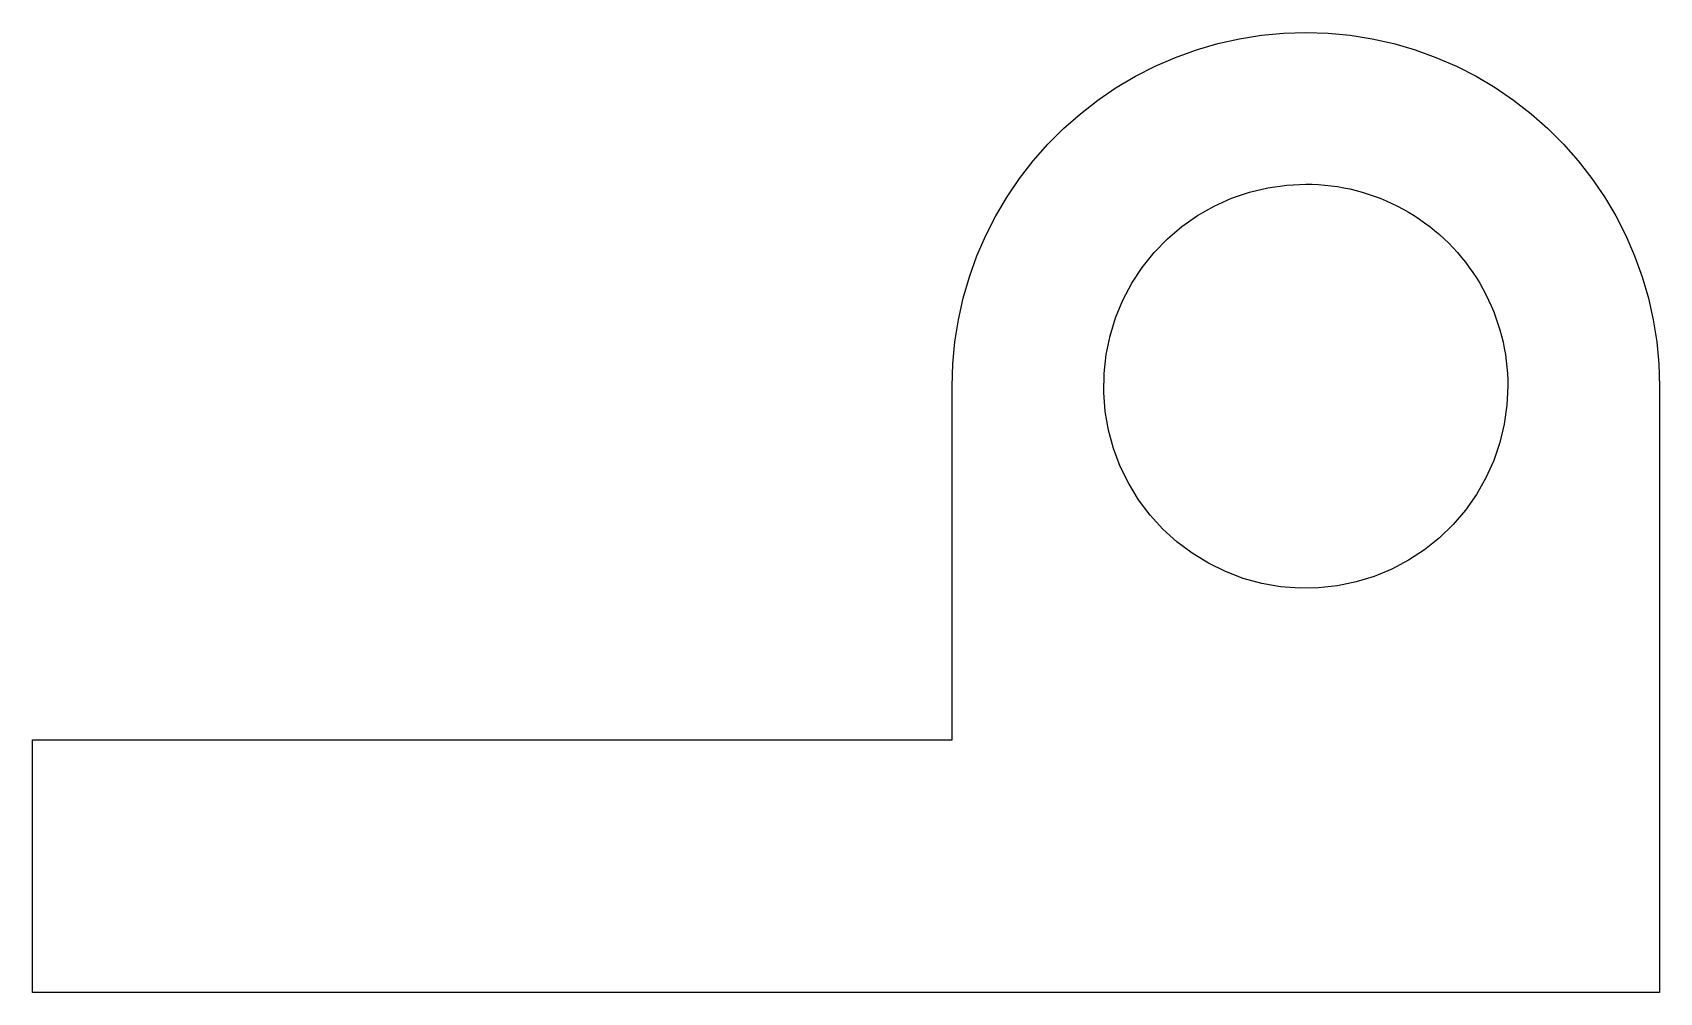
# Model space of a CAD drawing. Header units: metres. Extents: x -28.6 to 3.6, y 0 to 19.
import ezdxf

# ---------------------------------------------------------------- set-up
doc = ezdxf.new("R2010")
doc.units = ezdxf.units.M

msp = doc.modelspace()

# ---------------------------------------------------------------- linework, layer by layer
for points in [[(-10.4, 12), (-10.386, 12.44), (-10.345, 12.877), (-10.276, 13.312), (-10.18, 13.741), (-10.057, 14.163), (-9.908, 14.577), (-9.734, 14.98), (-9.534, 15.372), (-9.31, 15.751), (-9.063, 16.114), (-8.794, 16.462), (-8.503, 16.792), (-8.192, 17.103), (-7.862, 17.394), (-7.514, 17.663), (-7.151, 17.91), (-6.772, 18.134), (-6.38, 18.334), (-5.977, 18.508), (-5.563, 18.657), (-5.141, 18.78), (-4.712, 18.876), (-4.277, 18.945), (-3.84, 18.986), (-3.4, 19), (-2.96, 18.986), (-2.523, 18.945), (-2.088, 18.876), (-1.659, 18.78), (-1.237, 18.657), (-0.823, 18.508), (-0.42, 18.334), (-0.028, 18.134), (0.351, 17.91), (0.714, 17.663), (1.062, 17.394), (1.392, 17.103), (1.703, 16.792), (1.994, 16.462), (2.263, 16.114), (2.51, 15.751), (2.734, 15.372), (2.934, 14.98), (3.108, 14.577), (3.257, 14.163), (3.38, 13.741), (3.476, 13.312), (3.545, 12.877), (3.586, 12.44), (3.6, 12)], [(0.6, 12), (0.582, 11.624), (0.529, 11.25), (0.441, 10.884), (0.319, 10.528), (0.164, 10.184), (-0.023, 9.857), (-0.239, 9.548), (-0.484, 9.262), (-0.755, 9), (-1.049, 8.764), (-1.364, 8.557), (-1.697, 8.381), (-2.045, 8.236), (-2.405, 8.126), (-2.774, 8.049), (-3.149, 8.008), (-3.526, 8.002), (-3.901, 8.032), (-4.273, 8.096), (-4.636, 8.196), (-4.989, 8.329), (-5.327, 8.495), (-5.648, 8.692), (-5.95, 8.918), (-6.228, 9.172), (-6.482, 9.45), (-6.708, 9.752), (-6.905, 10.073), (-7.071, 10.411), (-7.204, 10.764), (-7.304, 11.127), (-7.368, 11.499), (-7.398, 11.874), (-7.392, 12.251), (-7.351, 12.626), (-7.274, 12.995), (-7.164, 13.355), (-7.019, 13.703), (-6.843, 14.036), (-6.636, 14.351), (-6.4, 14.645), (-6.138, 14.916), (-5.852, 15.161), (-5.543, 15.377), (-5.216, 15.564), (-4.872, 15.719), (-4.516, 15.841), (-4.15, 15.929), (-3.776, 15.982), (-3.4, 16)], [(-3.4, 16), (-3.274, 15.998), (-3.149, 15.992), (-3.024, 15.982), (-2.899, 15.968), (-2.774, 15.951), (-2.65, 15.929), (-2.527, 15.904), (-2.405, 15.874), (-2.284, 15.841), (-2.164, 15.804), (-2.045, 15.764), (-1.928, 15.719), (-1.811, 15.671), (-1.697, 15.619), (-1.584, 15.564), (-1.473, 15.505), (-1.364, 15.443), (-1.257, 15.377), (-1.152, 15.308), (-1.049, 15.236), (-0.948, 15.161), (-0.85, 15.082), (-0.755, 15), (-0.662, 14.916), (-0.572, 14.828), (-0.484, 14.738), (-0.4, 14.645), (-0.318, 14.55), (-0.239, 14.452), (-0.164, 14.351), (-0.092, 14.248), (-0.023, 14.143), (0.043, 14.036), (0.105, 13.927), (0.164, 13.816), (0.219, 13.703), (0.271, 13.589), (0.319, 13.472), (0.364, 13.355), (0.404, 13.236), (0.441, 13.116), (0.474, 12.995), (0.504, 12.873), (0.529, 12.75), (0.551, 12.626), (0.568, 12.501), (0.582, 12.376), (0.592, 12.251), (0.598, 12.126), (0.6, 12)], [(-10.4, 5), (-10.4, 5.14), (-10.4, 5.28), (-10.4, 5.42), (-10.4, 5.56), (-10.4, 5.7), (-10.4, 5.84), (-10.4, 5.98), (-10.4, 6.12), (-10.4, 6.26), (-10.4, 6.4), (-10.4, 6.54), (-10.4, 6.68), (-10.4, 6.82), (-10.4, 6.96), (-10.4, 7.1), (-10.4, 7.24), (-10.4, 7.38), (-10.4, 7.52), (-10.4, 7.66), (-10.4, 7.8), (-10.4, 7.94), (-10.4, 8.08), (-10.4, 8.22), (-10.4, 8.36), (-10.4, 8.5), (-10.4, 8.64), (-10.4, 8.78), (-10.4, 8.92), (-10.4, 9.06), (-10.4, 9.2), (-10.4, 9.34), (-10.4, 9.48), (-10.4, 9.62), (-10.4, 9.76), (-10.4, 9.9), (-10.4, 10.04), (-10.4, 10.18), (-10.4, 10.32), (-10.4, 10.46), (-10.4, 10.6), (-10.4, 10.74), (-10.4, 10.88), (-10.4, 11.02), (-10.4, 11.16), (-10.4, 11.3), (-10.4, 11.44), (-10.4, 11.58), (-10.4, 11.72), (-10.4, 11.86), (-10.4, 12)], [(-10.4, 5), (-10.4, 5.14), (-10.4, 5.28), (-10.4, 5.42), (-10.4, 5.56), (-10.4, 5.7), (-10.4, 5.84), (-10.4, 5.98), (-10.4, 6.12), (-10.4, 6.26), (-10.4, 6.4), (-10.4, 6.54), (-10.4, 6.68), (-10.4, 6.82), (-10.4, 6.96), (-10.4, 7.1), (-10.4, 7.24), (-10.4, 7.38), (-10.4, 7.52), (-10.4, 7.66), (-10.4, 7.8), (-10.4, 7.94), (-10.4, 8.08), (-10.4, 8.22), (-10.4, 8.36), (-10.4, 8.5), (-10.4, 8.64), (-10.4, 8.78), (-10.4, 8.92), (-10.4, 9.06), (-10.4, 9.2), (-10.4, 9.34), (-10.4, 9.48), (-10.4, 9.62), (-10.4, 9.76), (-10.4, 9.9), (-10.4, 10.04), (-10.4, 10.18), (-10.4, 10.32), (-10.4, 10.46), (-10.4, 10.6), (-10.4, 10.74), (-10.4, 10.88), (-10.4, 11.02), (-10.4, 11.16), (-10.4, 11.3), (-10.4, 11.44), (-10.4, 11.58), (-10.4, 11.72), (-10.4, 11.86), (-10.4, 12)], [(3.6, 12), (3.6, 11.76), (3.6, 11.52), (3.6, 11.28), (3.6, 11.04), (3.6, 10.8), (3.6, 10.56), (3.6, 10.32), (3.6, 10.08), (3.6, 9.84), (3.6, 9.6), (3.6, 9.36), (3.6, 9.12), (3.6, 8.88), (3.6, 8.64), (3.6, 8.4), (3.6, 8.16), (3.6, 7.92), (3.6, 7.68), (3.6, 7.44), (3.6, 7.2), (3.6, 6.96), (3.6, 6.72), (3.6, 6.48), (3.6, 6.24), (3.6, 6), (3.6, 5.76), (3.6, 5.52), (3.6, 5.28), (3.6, 5.04), (3.6, 4.8), (3.6, 4.56), (3.6, 4.32), (3.6, 4.08), (3.6, 3.84), (3.6, 3.6), (3.6, 3.36), (3.6, 3.12), (3.6, 2.88), (3.6, 2.64), (3.6, 2.4), (3.6, 2.16), (3.6, 1.92), (3.6, 1.68), (3.6, 1.44), (3.6, 1.2), (3.6, 0.96), (3.6, 0.72), (3.6, 0.48), (3.6, 0.24), (3.6, 0)], [(-28.6, 0), (-28.6, 0.1), (-28.6, 0.2), (-28.6, 0.3), (-28.6, 0.4), (-28.6, 0.5), (-28.6, 0.6), (-28.6, 0.7), (-28.6, 0.8), (-28.6, 0.9), (-28.6, 1), (-28.6, 1.1), (-28.6, 1.2), (-28.6, 1.3), (-28.6, 1.4), (-28.6, 1.5), (-28.6, 1.6), (-28.6, 1.7), (-28.6, 1.8), (-28.6, 1.9), (-28.6, 2), (-28.6, 2.1), (-28.6, 2.2), (-28.6, 2.3), (-28.6, 2.4), (-28.6, 2.5), (-28.6, 2.6), (-28.6, 2.7), (-28.6, 2.8), (-28.6, 2.9), (-28.6, 3), (-28.6, 3.1), (-28.6, 3.2), (-28.6, 3.3), (-28.6, 3.4), (-28.6, 3.5), (-28.6, 3.6), (-28.6, 3.7), (-28.6, 3.8), (-28.6, 3.9), (-28.6, 4), (-28.6, 4.1), (-28.6, 4.2), (-28.6, 4.3), (-28.6, 4.4), (-28.6, 4.5), (-28.6, 4.6), (-28.6, 4.7), (-28.6, 4.8), (-28.6, 4.9), (-28.6, 5)], [(-28.6, 5), (-28.236, 5), (-27.872, 5), (-27.508, 5), (-27.144, 5), (-26.78, 5), (-26.416, 5), (-26.052, 5), (-25.688, 5), (-25.324, 5), (-24.96, 5), (-24.596, 5), (-24.232, 5), (-23.868, 5), (-23.504, 5), (-23.14, 5), (-22.776, 5), (-22.412, 5), (-22.048, 5), (-21.684, 5), (-21.32, 5), (-20.956, 5), (-20.592, 5), (-20.228, 5), (-19.864, 5), (-19.5, 5), (-19.136, 5), (-18.772, 5), (-18.408, 5), (-18.044, 5), (-17.68, 5), (-17.316, 5), (-16.952, 5), (-16.588, 5), (-16.224, 5), (-15.86, 5), (-15.496, 5), (-15.132, 5), (-14.768, 5), (-14.404, 5), (-14.04, 5), (-13.676, 5), (-13.312, 5), (-12.948, 5), (-12.584, 5), (-12.22, 5), (-11.856, 5), (-11.492, 5), (-11.128, 5), (-10.764, 5), (-10.4, 5)], [(-20, 5), (-19.808, 5), (-19.616, 5), (-19.424, 5), (-19.232, 5), (-19.04, 5), (-18.848, 5), (-18.656, 5), (-18.464, 5), (-18.272, 5), (-18.08, 5), (-17.888, 5), (-17.696, 5), (-17.504, 5), (-17.312, 5), (-17.12, 5), (-16.928, 5), (-16.736, 5), (-16.544, 5), (-16.352, 5), (-16.16, 5), (-15.968, 5), (-15.776, 5), (-15.584, 5), (-15.392, 5), (-15.2, 5), (-15.008, 5), (-14.816, 5), (-14.624, 5), (-14.432, 5), (-14.24, 5), (-14.048, 5), (-13.856, 5), (-13.664, 5), (-13.472, 5), (-13.28, 5), (-13.088, 5), (-12.896, 5), (-12.704, 5), (-12.512, 5), (-12.32, 5), (-12.128, 5), (-11.936, 5), (-11.744, 5), (-11.552, 5), (-11.36, 5), (-11.168, 5), (-10.976, 5), (-10.784, 5), (-10.592, 5), (-10.4, 5)], [(3.6, 0), (2.956, 0), (2.312, 0), (1.668, 0), (1.024, 0), (0.38, 0), (-0.264, 0), (-0.908, 0), (-1.552, 0), (-2.196, 0), (-2.84, 0), (-3.484, 0), (-4.128, 0), (-4.772, 0), (-5.416, 0), (-6.06, 0), (-6.704, 0), (-7.348, 0), (-7.992, 0), (-8.636, 0), (-9.28, 0), (-9.924, 0), (-10.568, 0), (-11.212, 0), (-11.856, 0), (-12.5, 0), (-13.144, 0), (-13.788, 0), (-14.432, 0), (-15.076, 0), (-15.72, 0), (-16.364, 0), (-17.008, 0), (-17.652, 0), (-18.296, 0), (-18.94, 0), (-19.584, 0), (-20.228, 0), (-20.872, 0), (-21.516, 0), (-22.16, 0), (-22.804, 0), (-23.448, 0), (-24.092, 0), (-24.736, 0), (-25.38, 0), (-26.024, 0), (-26.668, 0), (-27.312, 0), (-27.956, 0), (-28.6, 0)]]:
    msp.add_lwpolyline(points)

doc.saveas('drawing.dxf')
